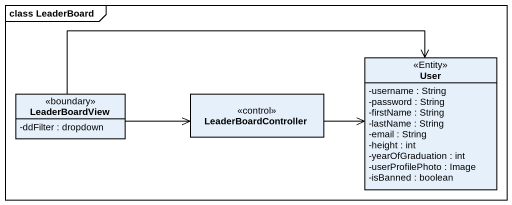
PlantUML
@startuml
mainframe class LeaderBoard
hide circle
hide empty members
skinparam classAttributeIconSize 0
class User <<Entity>> {
  -username : String
  -password : String
  -firstName : String
  -lastName : String
  -email : String
  -height : int
  -yearOfGraduation : int
  -userProfilePhoto : Image
  -isBanned : boolean
}
class LeaderBoardView <<boundary>> {
  -ddFilter : dropdown
}
class LeaderBoardController <<control>>
LeaderBoardView -right-> User
LeaderBoardView -right-> LeaderBoardController
LeaderBoardController -right-> User
@enduml
